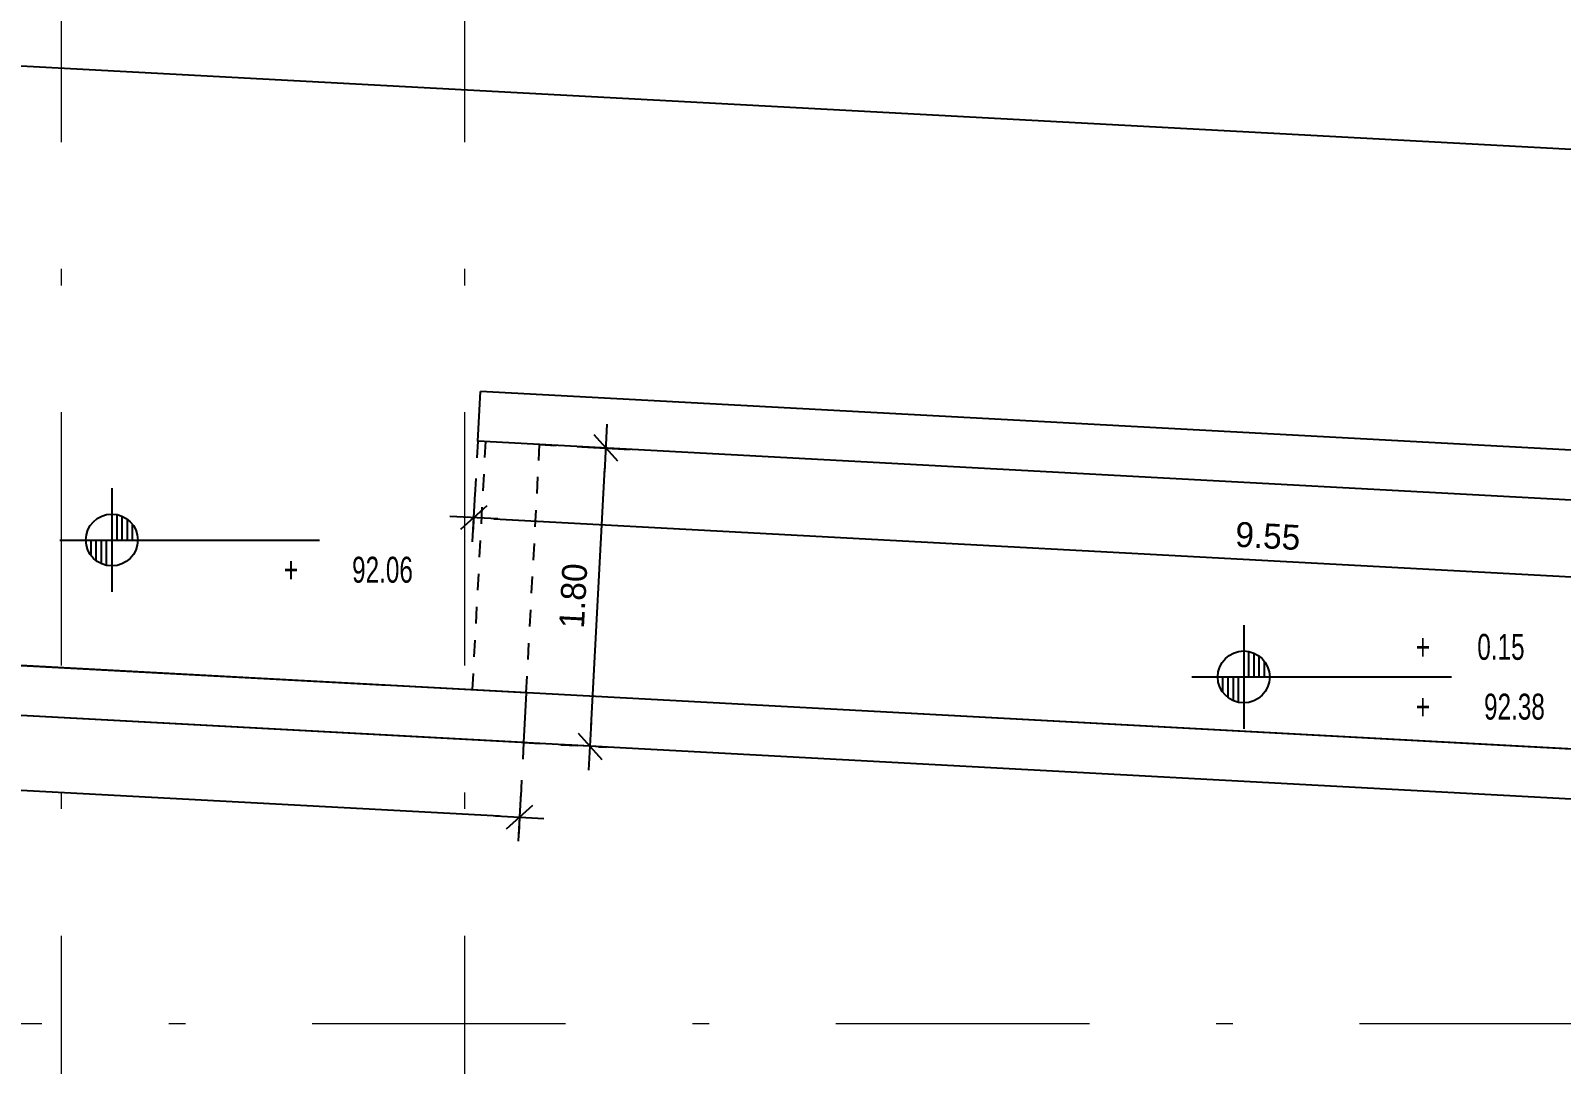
# Model space of a CAD drawing. Header units: metres. Extents: x 0 to 435, y 0 to 273.
# Drawn here: x 20.5 to 29.7, y 112.63 to 118.85 of the extents above; entities that cross this region are included whole.
import ezdxf

# ---------------------------------------------------------------- set-up
doc = ezdxf.new("R2010")
doc.units = ezdxf.units.M
doc.header["$MEASUREMENT"] = 0
for name, pattern in [('B4-PLANS$0$DASHDOT', [25.4, 12.7, -6.35, 0, -6.35]), ('B4-PLANS$0$DASHED', [0.75, 0.5, -0.25]), ('B4-PLANS$0$DOT2', [0.125, 0, -0.125]), ('DASHED2', [0.375, 0.25, -0.125])]:
    doc.linetypes.add(name, pattern=pattern)
doc.layers.get('0').update_dxf_attribs({"plot": 0})
for name, color, linetype in [('A-BOUNDRY', 5, 'Continuous'), ('A-EDM', 2, 'Continuous'), ('A-ELV', 2, 'Continuous'), ('A-IDM', 221, 'Continuous'), ('A-LIFTS', 36, 'Continuous'), ('A-LVL-50', 4, 'Continuous'), ('A-PAV', 3, 'Continuous'), ('A-STRD', 11, 'DASHED2'), ('A-STRH', 2, 'Continuous'), ('A-WL', 7, 'Continuous')]:
    doc.layers.add(name, color=color, linetype=linetype)
doc.layers.add('Dote', color=1, linetype='B4-PLANS$0$DASHDOT', lineweight=15)
doc.styles.add('B4-PLANS$0$ARABIC', font='xarb.shx', dxfattribs={"width": 0.7})
doc.styles.add('B4-PLANS$0$S100', font='romans.shx', dxfattribs={"width": 0.9})
doc.styles.add('XARAB', font='xarab.shx')
doc.dimstyles.new('DIM100', dxfattribs={"dimtxt": 0.15, "dimasz": 0.12, "dimexe": 0.1, "dimexo": 0, "dimgap": 0.05, "dimtad": 1, "dimzin": 3, "dimdsep": 46, "dimtxsty": 'XARAB', "dimblk": 'DTICK', "dimcen": 0.09, "dimclrd": 256, "dimclre": 4, "dimclrt": 3, "dimadec": 0, "dimazin": 3, "dimtfac": 1, "dimtix": 1, "dimtmove": 2, "dimatfit": 0, "dimldrblk": 'DTICK', "dimfxl": 0.15, "dimtolj": 1, "dimtzin": 3, "dimlwd": -3, "dimlwe": -3, "dimarcsym": 0})

# ---------------------------------------------------------------- blocks, each defined once
blk = doc.blocks.new('B4-PLANS$0$land')
at = {"layer": 'A-BOUNDRY', "color": 8, "linetype": 'B4-PLANS$0$DASHED', "ltscale": 10}
blk.add_lwpolyline([(-22.1288, 15.1995, 0.64529), (-11.3539, 39.0271), (-18.1349, 46.7362, -0.002709), (-18.4954, 46.4957, -0.160497), (-42.6594, 39.9507), (-58.6966, 40.8139), (-58.6966, 23.1995, 0.414214), (-50.6966, 15.1995)], format="xyb", close=True, dxfattribs=at)
blk = doc.blocks.new('B4-PLANS$0$AXES-B2')
at = {"layer": 'Dote', "ltscale": 0.1}
for p, q in [((-17.795, 10.085), (-17.795, -26.235)), ((-15.775, 10.085), (-15.775, -26.235)), ((-29.655, 1.775), (30.305, 1.775))]:
    blk.add_line(p, q, dxfattribs=at)
blk = doc.blocks.new('B4-PLANS$0$LEV')
for p, q in [((0, 400), (0, -400)), ((40, 0), (40, 196)), ((80, 0), (80, 183)), ((120, 0), (120, 160)), ((160, 0), (160, 120)), ((-400, 0), (1600, 0)), ((-160, -120), (-160, 0)), ((-120, -160), (-120, 0)), ((-80, -183), (-80, 0)), ((-40, -196), (-40, 0))]:
    blk.add_line(p, q)
blk.add_circle((0, 0), 200)
at = {"style": 'B4-PLANS$0$S100', "width": 0.9, "flags": 12}
for tag, p in [('L', (300, 132)), ('P', (300, -392))]:
    blk.add_attdef(tag, p, '', height=200, dxfattribs=at)
blk = doc.blocks.new('DTICK')
for p, q in [((0, 1.207), (0, -1.207)), ((-1.207, 0), (1.207, 0))]:
    blk.add_line(p, q)
at = {"color": 3}
blk.add_line((-0.629, -0.629), (0.629, 0.629), dxfattribs=at)
blk = doc.blocks.new('*D440')
at = {"layer": 'A-IDM', "color": 4, "linetype": 'B4-PLANS$0$DOT2', "lineweight": -3, "transparency": 16777216}
for p, q in [((16.5919, 114.9344), (16.5624, 114.3873)), ((23.4632, 114.5646), (23.4338, 114.0174))]:
    blk.add_line(p, q, dxfattribs=at)
at = {"layer": 'A-IDM', "linetype": 'ByBlock', "lineweight": -3, "transparency": 16777216}
blk.add_line((16.6876, 114.4807), (23.3193, 114.1237), dxfattribs=at)
at = {"layer": 'Defpoints', "color": 0, "linetype": 'ByBlock', "transparency": 16777216}
for p in [(16.5919, 114.9344), (23.4632, 114.5646), (23.4392, 114.1173)]:
    blk.add_point(p, dxfattribs=at)
at = {"layer": 'A-IDM', "linetype": 'ByBlock', "lineweight": -3, "transparency": 16777216, "xscale": 0.12, "yscale": 0.12, "zscale": 0.12}
for p, rotation in [((16.5678, 114.4871), 176.9192209224525), ((23.4392, 114.1173), 356.9192209224525)]:
    blk.add_blockref('DTICK', p, dxfattribs=dict(at, rotation=rotation))
at = {"layer": 'A-IDM', "color": 3, "linetype": 'ByBlock', "transparency": 16777216, "insert": (20.0115, 114.4503), "char_height": 0.15, "attachment_point": 5, "rotation": 356.91922, "style": 'XARAB'}
blk.add_mtext('\\A1;6.88', dxfattribs=at)
blk = doc.blocks.new('*D441')
at = {"layer": 'A-IDM', "color": 4, "linetype": 'B4-PLANS$0$DOT2', "lineweight": -3, "transparency": 16777216}
for p, q in [((23.5597, 116.3575), (24.0583, 116.3306)), ((23.4632, 114.5646), (23.9618, 114.5378))]:
    blk.add_line(p, q, dxfattribs=at)
at = {"layer": 'A-IDM', "linetype": 'ByBlock', "lineweight": -3, "transparency": 16777216}
blk.add_line((23.8684, 114.663), (23.952, 116.2162), dxfattribs=at)
at = {"layer": 'Defpoints', "color": 0, "linetype": 'ByBlock', "transparency": 16777216}
for p in [(23.5597, 116.3575), (23.9585, 116.336), (23.4632, 114.5646)]:
    blk.add_point(p, dxfattribs=at)
at = {"layer": 'A-IDM', "linetype": 'ByBlock', "lineweight": -3, "transparency": 16777216, "xscale": 0.12, "yscale": 0.12, "zscale": 0.12}
for p, rotation in [((23.9585, 116.336), 86.91922092245099), ((23.862, 114.5431), 266.919220922451)]:
    blk.add_blockref('DTICK', p, dxfattribs=dict(at, rotation=rotation))
at = {"layer": 'A-IDM', "color": 3, "linetype": 'ByBlock', "transparency": 16777216, "insert": (23.7623, 115.4475), "char_height": 0.15, "attachment_point": 5, "rotation": 86.91922, "style": 'XARAB'}
blk.add_mtext('\\A1;1.80', dxfattribs=at)
blk = doc.blocks.new('*D442')
at = {"layer": 'A-IDM', "color": 4, "linetype": 'B4-PLANS$0$DOT2', "lineweight": -3, "transparency": 16777216}
for p, q in [((23.1883, 116.3775), (23.1581, 115.8176)), ((32.7197, 115.8645), (32.6895, 115.3046))]:
    blk.add_line(p, q, dxfattribs=at)
at = {"layer": 'A-IDM', "linetype": 'ByBlock', "lineweight": -3, "transparency": 16777216}
blk.add_line((23.2833, 115.911), (32.5751, 115.4109), dxfattribs=at)
at = {"layer": 'Defpoints', "color": 0, "linetype": 'ByBlock', "transparency": 16777216}
for p in [(23.1883, 116.3775), (32.7197, 115.8645), (32.6949, 115.4045)]:
    blk.add_point(p, dxfattribs=at)
at = {"layer": 'A-IDM', "linetype": 'ByBlock', "lineweight": -3, "transparency": 16777216, "xscale": 0.12, "yscale": 0.12, "zscale": 0.12}
for p, rotation in [((23.1635, 115.9175), 176.919220922453), ((32.6949, 115.4045), 356.919220922453)]:
    blk.add_blockref('DTICK', p, dxfattribs=dict(at, rotation=rotation))
at = {"layer": 'A-IDM', "color": 3, "linetype": 'ByBlock', "transparency": 16777216, "insert": (27.937, 115.8068), "char_height": 0.15, "attachment_point": 5, "rotation": 356.91922, "style": 'XARAB'}
blk.add_mtext('\\A1;9.55', dxfattribs=at)

msp = doc.modelspace()

# ---------------------------------------------------------------- linework, layer by layer
at = {"layer": 'A-ELV'}
for p, q in [((23.4794, 114.8642), (16.2919, 115.251)), ((23.4632, 114.5646), (16.5919, 114.9344)), ((23.4794, 114.8642), (23.4632, 114.5646))]:
    msp.add_line(p, q, dxfattribs=at)
at = {"layer": 'A-PAV', "ltscale": 5}
msp.add_line((31.83, 118.0199), (20.0802, 118.6523), dxfattribs=at)
at = {"layer": 'A-STRD', "ltscale": 0.05}
for p, q in [((23.1558, 114.8816), (23.2362, 116.3749)), ((23.4794, 114.8642), (23.5597, 116.3575))]:
    msp.add_line(p, q, dxfattribs=at)
at = {"layer": 'A-STRH', "ltscale": 0.03}
for p, q in [((23.1883, 116.3775), (23.2044, 116.677)), ((32.7293, 116.1644), (23.2044, 116.677)), ((32.7197, 115.8645), (23.1883, 116.3775))]:
    msp.add_line(p, q, dxfattribs=at)
at = {"layer": 'A-WL'}
msp.add_line((31.6204, 114.1256), (12.6919, 115.1443), dxfattribs=at)
msp.add_lwpolyline([(56.2732, 84.7237, 0.64529), (69.2031, 113.3168), (61.066, 122.5677, -0.002709), (60.6333, 122.2791, -0.160497), (31.6365, 114.4251), (12.3919, 115.4609), (12.3919, 94.3237, 0.414214), (21.9919, 84.7237)], format="xyb", close=True, dxfattribs=at)

# ---------------------------------------------------------------- block references
at = {"layer": 'A-EDM', "linetype": 'ByBlock', "ltscale": 2, "xscale": 1.2, "yscale": 1.2, "zscale": 1.2}
msp.add_blockref('B4-PLANS$0$AXES-B2', (42.0379, 110.7457), dxfattribs=at)
at = {"layer": 'A-LIFTS', "xscale": 1.2, "yscale": 1.2, "zscale": 1.2}
msp.add_blockref('B4-PLANS$0$land', (82.8278, 66.4842), dxfattribs=at)
at = {"layer": 'A-LVL-50'}
ref = msp.add_blockref('B4-PLANS$0$LEV', (20.988, 115.7833), dxfattribs=dict(at, xscale=0.0007799999461894913, yscale=0.0007799999461894913, zscale=0.0007799999461894913))
ref.add_attrib('P', '+        92.06', (22.0225, 115.5267), dxfattribs={"layer": '0', "height": 0.156, "style": 'B4-PLANS$0$ARABIC', "width": 0.7, "flags": 12})
ref = msp.add_blockref('B4-PLANS$0$LEV', (27.7919, 114.9599), dxfattribs=dict(at, xscale=0.0007799999461894913, yscale=0.0007799999461894913, zscale=0.0007799999461894913))
ref.add_attrib('L', '+       0.15', (28.8265, 115.0628), dxfattribs={"layer": '0', "height": 0.156, "style": 'B4-PLANS$0$ARABIC', "width": 0.7, "flags": 12})
ref.add_attrib('P', '+        92.38', (28.8265, 114.7033), dxfattribs={"layer": '0', "height": 0.156, "style": 'B4-PLANS$0$ARABIC', "width": 0.7, "flags": 12})

# ---------------------------------------------------------------- dimensions: what is measured, and where the dimension line sits
at = {"layer": 'A-IDM', "linetype": 'ByBlock'}
for p1, p2, distance, picture, middle in [((23.4632, 114.5646), (23.5597, 116.3575), -0.3993, '*D441', (23.7623, 115.4475)), ((23.1883, 116.3775), (32.7197, 115.8645), -0.4607, '*D442', (27.937, 115.8068)), ((16.5919, 114.9344), (23.4632, 114.5646), -0.448, '*D440', (20.0115, 114.4503))]:
    dim = msp.add_aligned_dim(p1=p1, p2=p2, distance=distance, dimstyle='DIM100', override={"dimfxl": 0.15}, dxfattribs=at)
    dim.commit()
    dim.dimension.update_dxf_attribs({"geometry": picture, "text_midpoint": middle})

doc.saveas('drawing.dxf')
